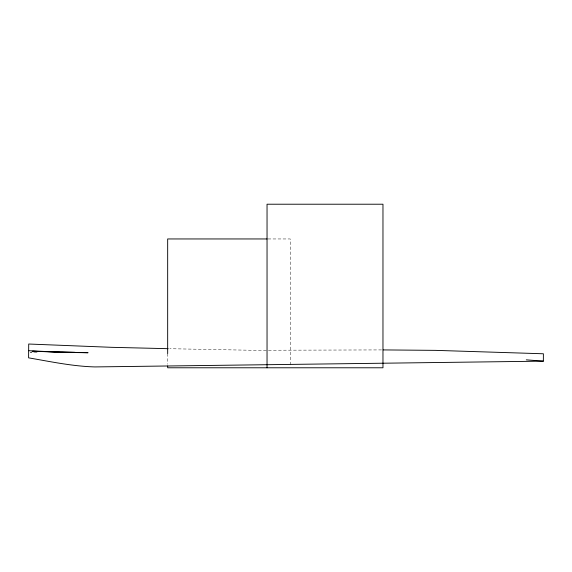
<?xml version="1.0" encoding="UTF-8"?>
<svg xmlns="http://www.w3.org/2000/svg" width="572" height="572" viewBox="0 0 572 572"><rect width="100%" height="100%" fill="white"/><g stroke="black" fill="none" stroke-linecap="round" stroke-linejoin="round"><path stroke-width="0.43" stroke-dasharray="2.86 2.15" d="M37.08 352.495L30.33 352.538L33.705 352.495M381.524 349.914L252.831 350.286L169.82 348.713M268.025 238.953L290.226 238.953L290.226 366.895M167.667 353.567L167.667 364.228"/><path stroke-width="0.86" d="M168.154 348.684L111.704 347.326L28.707 344.022L28.6 357.843C50.579 361.626 72.587 366.316 94.952 366.924L543.343 361.154L543.4 353.775L435.492 350.364L383.19 349.914M57.307 352.388L59.924 352.381M61.669 352.373L88.067 352.731L32.99 351.279M267.131 238.953L167.667 238.953L167.667 353.567M57.307 351.952L74.753 352.338M32.125 351.265L57.307 352.052L28.657 350.693M526.297 359.838L543.343 361.154M267.038 367.782L267.038 204.218L382.968 204.218L382.968 367.782L167.667 367.782L167.667 366.001"/></g></svg>
